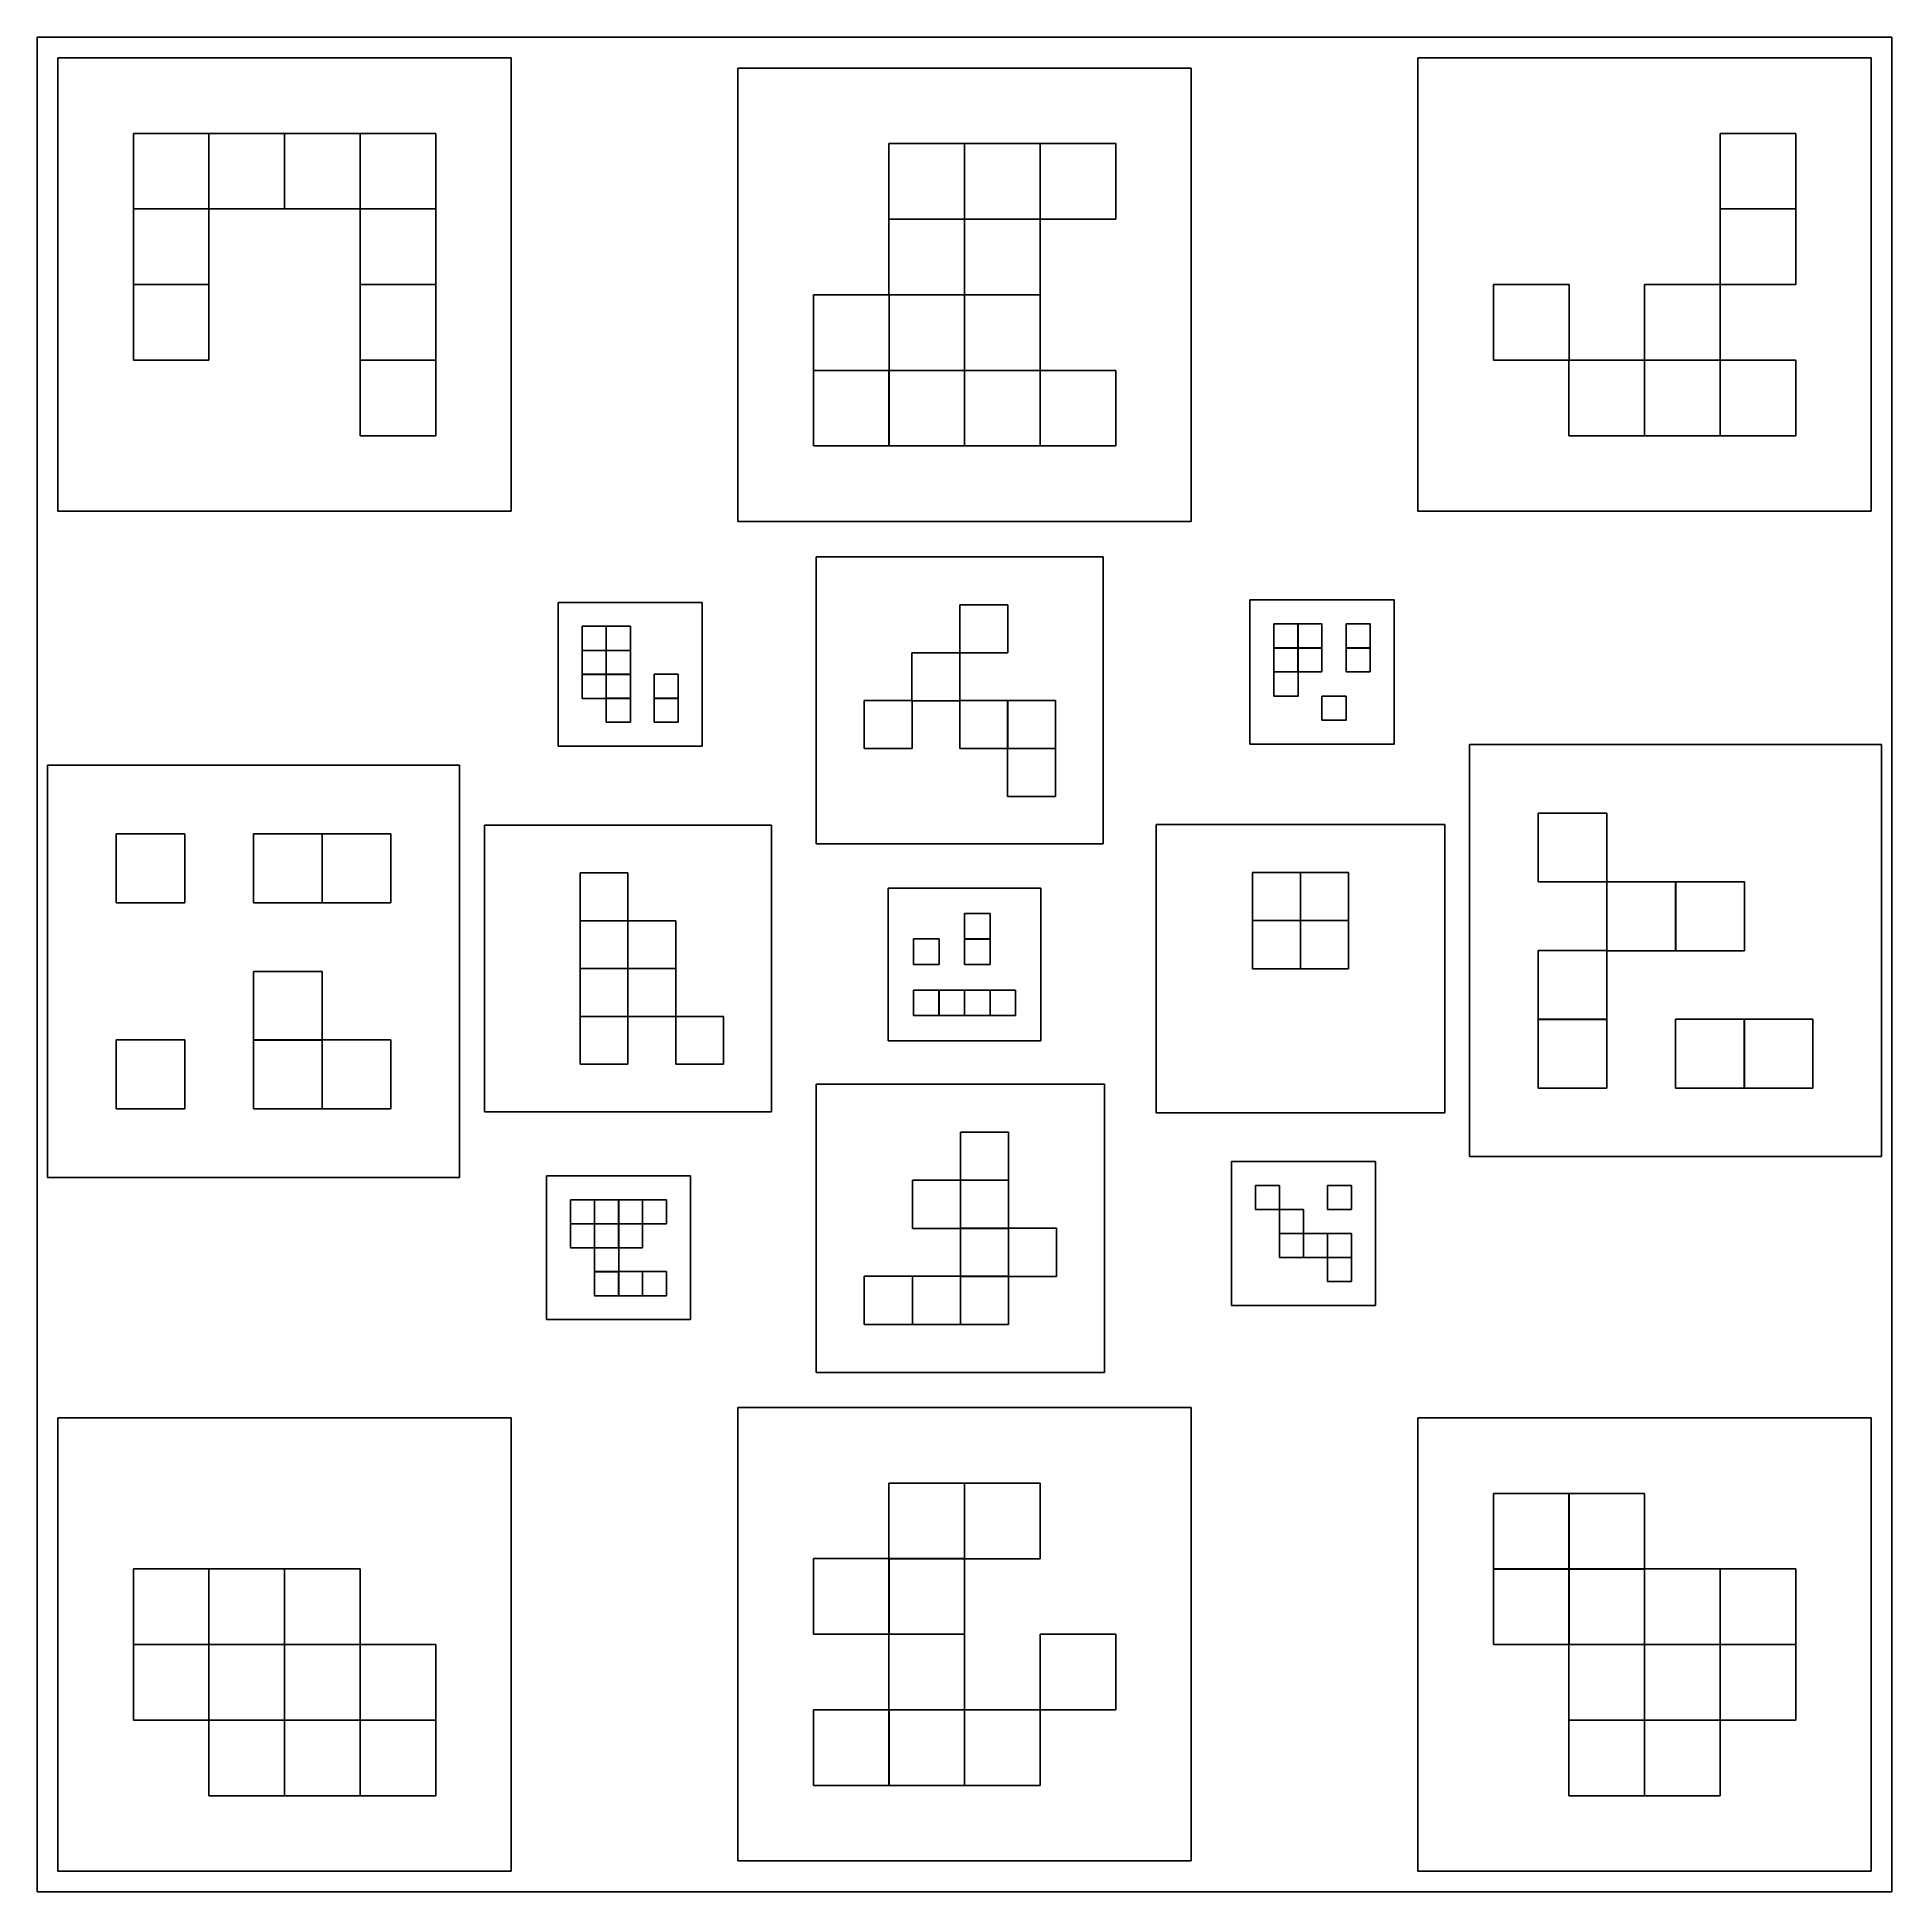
# Model space of a CAD drawing. Header units: metres. Extents: x 0 to 900, y 0 to 900.
import ezdxf

# ---------------------------------------------------------------- set-up
doc = ezdxf.new("R2010")
doc.units = ezdxf.units.M

msp = doc.modelspace()

# ---------------------------------------------------------------- linework, layer by layer
for p, q in [((0, 900), (900, 900)), ((0, 0), (0, 900)), ((900, 900), (900, 0)), ((10, 890), (230, 890)), ((10, 670), (10, 890)), ((230, 890), (230, 670)), ((340, 885), (560, 885)), ((340, 665), (340, 885)), ((560, 885), (560, 665)), ((670, 890), (890, 890)), ((670, 670), (670, 890)), ((890, 890), (890, 670)), ((46.7, 853.3), (83.4, 853.3)), ((46.7, 816.6), (46.7, 853.3)), ((83.3, 853.3), (120, 853.3)), ((83.3, 816.6), (83.3, 853.3)), ((83.4, 853.3), (83.4, 816.6)), ((120, 853.3), (120, 816.6)), ((120, 853.3), (156.7, 853.3)), ((120, 816.6), (120, 853.3)), ((156.7, 853.3), (156.7, 816.6)), ((156.7, 853.3), (193.4, 853.3)), ((156.7, 816.6), (156.7, 853.3)), ((193.4, 853.3), (193.4, 816.6)), ((413.3, 848.3), (450, 848.3)), ((413.3, 811.6), (413.3, 848.3)), ((450, 848.3), (450, 811.6)), ((450, 848.3), (486.7, 848.3)), ((450, 811.6), (450, 848.3)), ((486.7, 848.3), (486.7, 811.6)), ((486.7, 848.3), (523.4, 848.3)), ((486.7, 811.6), (486.7, 848.3)), ((523.4, 848.3), (523.4, 811.6)), ((816.7, 853.3), (853.4, 853.3)), ((816.7, 816.6), (816.7, 853.3)), ((853.4, 853.3), (853.4, 816.6)), ((46.7, 816.7), (83.4, 816.7)), ((46.7, 780), (46.7, 816.7)), ((83.4, 816.6), (46.7, 816.6)), ((120, 816.6), (83.3, 816.6)), ((83.4, 816.7), (83.4, 780)), ((156.7, 816.6), (120, 816.6)), ((156.7, 816.7), (193.4, 816.7)), ((156.7, 780), (156.7, 816.7)), ((193.4, 816.6), (156.7, 816.6)), ((193.4, 816.7), (193.4, 780)), ((413.3, 811.7), (450, 811.7)), ((413.3, 775), (413.3, 811.7)), ((450, 811.6), (413.3, 811.6)), ((450, 811.7), (450, 775)), ((450, 811.7), (486.7, 811.7)), ((450, 775), (450, 811.7)), ((486.7, 811.6), (450, 811.6)), ((486.7, 811.7), (486.7, 775)), ((523.4, 811.6), (486.7, 811.6)), ((816.7, 816.7), (853.4, 816.7)), ((816.7, 780), (816.7, 816.7)), ((853.4, 816.6), (816.7, 816.6)), ((853.4, 816.7), (853.4, 780)), ((83.4, 780), (46.7, 780)), ((46.7, 780), (83.4, 780)), ((46.7, 743.3), (46.7, 780)), ((83.4, 780), (83.4, 743.3)), ((193.4, 780), (156.7, 780)), ((156.7, 780), (193.4, 780)), ((156.7, 743.3), (156.7, 780)), ((193.4, 780), (193.4, 743.3)), ((376.7, 775), (413.4, 775)), ((376.7, 738.3), (376.7, 775)), ((450, 775), (413.3, 775)), ((413.4, 775), (413.4, 738.3)), ((486.7, 775), (450, 775)), ((450, 775), (486.7, 775)), ((450, 738.3), (450, 775)), ((486.7, 775), (486.7, 738.3)), ((706.7, 780), (743.4, 780)), ((706.7, 743.3), (706.7, 780)), ((743.4, 780), (743.4, 743.3)), ((780, 780), (816.7, 780)), ((780, 743.3), (780, 780)), ((853.4, 780), (816.7, 780)), ((816.7, 780), (816.7, 743.3)), ((83.4, 743.3), (46.7, 743.3)), ((193.4, 743.3), (156.7, 743.3)), ((156.7, 743.3), (193.4, 743.3)), ((156.7, 706.6), (156.7, 743.3)), ((193.4, 743.3), (193.4, 706.6)), ((413.4, 738.3), (376.7, 738.3)), ((376.7, 738.3), (413.4, 738.3)), ((376.7, 701.6), (376.7, 738.3)), ((413.3, 738.3), (450, 738.3)), ((413.3, 701.6), (413.3, 738.3)), ((413.4, 738.3), (413.4, 701.6)), ((486.7, 738.3), (450, 738.3)), ((450, 738.3), (450, 701.6)), ((450, 738.3), (486.7, 738.3)), ((450, 701.6), (450, 738.3)), ((486.7, 738.3), (486.7, 701.6)), ((486.7, 738.3), (523.4, 738.3)), ((486.7, 701.6), (486.7, 738.3)), ((523.4, 738.3), (523.4, 701.6)), ((743.4, 743.3), (706.7, 743.3)), ((743.3, 743.3), (780, 743.3)), ((743.3, 706.6), (743.3, 743.3)), ((816.7, 743.3), (780, 743.3)), ((780, 743.3), (780, 706.6)), ((780, 743.3), (816.7, 743.3)), ((780, 706.6), (780, 743.3)), ((816.7, 743.3), (816.7, 706.6)), ((816.7, 743.3), (853.4, 743.3)), ((816.7, 706.6), (816.7, 743.3)), ((853.4, 743.3), (853.4, 706.6)), ((193.4, 706.6), (156.7, 706.6)), ((780, 706.6), (743.3, 706.6)), ((816.7, 706.6), (780, 706.6)), ((853.4, 706.6), (816.7, 706.6)), ((413.4, 701.6), (376.7, 701.6)), ((450, 701.6), (413.3, 701.6)), ((486.7, 701.6), (450, 701.6)), ((523.4, 701.6), (486.7, 701.6)), ((230, 670), (10, 670)), ((890, 670), (670, 670)), ((560, 665), (340, 665)), ((378.011663, 647.786278), (517.311663, 647.786278)), ((378.011663, 508.486278), (378.011663, 647.786278)), ((517.311663, 647.786278), (517.311663, 508.486278)), ((252.865224, 625.730363), (322.665224, 625.730363)), ((252.865224, 555.930363), (252.865224, 625.730363)), ((322.665224, 625.730363), (322.665224, 555.930363)), ((447.711663, 624.486278), (471.011663, 624.486278)), ((447.711663, 601.186278), (447.711663, 624.486278)), ((471.011663, 624.486278), (471.011663, 601.186278)), ((588.46513, 626.968635), (658.46513, 626.968635)), ((588.46513, 556.968635), (588.46513, 626.968635)), ((658.46513, 626.968635), (658.46513, 556.968635)), ((264.465224, 614.130363), (276.165224, 614.130363)), ((264.465224, 602.430363), (264.465224, 614.130363)), ((276.165224, 614.130363), (276.165224, 602.430363)), ((276.165224, 614.130363), (287.865224, 614.130363)), ((276.165224, 602.430363), (276.165224, 614.130363)), ((287.865224, 614.130363), (287.865224, 602.430363)), ((600.16513, 615.268635), (611.86513, 615.268635)), ((600.16513, 603.568635), (600.16513, 615.268635)), ((611.76513, 615.268635), (623.46513, 615.268635)), ((611.76513, 603.568635), (611.76513, 615.268635)), ((611.86513, 615.268635), (611.86513, 603.568635)), ((623.46513, 615.268635), (623.46513, 603.568635)), ((635.16513, 615.268635), (646.86513, 615.268635)), ((635.16513, 603.568635), (635.16513, 615.268635)), ((646.86513, 615.268635), (646.86513, 603.568635)), ((600.16513, 603.668635), (611.86513, 603.668635)), ((600.16513, 591.968635), (600.16513, 603.668635)), ((611.86513, 603.568635), (600.16513, 603.568635)), ((611.76513, 603.668635), (623.46513, 603.668635)), ((611.76513, 591.968635), (611.76513, 603.668635)), ((623.46513, 603.568635), (611.76513, 603.568635)), ((611.86513, 603.668635), (611.86513, 591.968635)), ((623.46513, 603.668635), (623.46513, 591.968635)), ((635.16513, 603.668635), (646.86513, 603.668635)), ((635.16513, 591.968635), (635.16513, 603.668635)), ((646.86513, 603.568635), (635.16513, 603.568635)), ((646.86513, 603.668635), (646.86513, 591.968635)), ((276.165224, 602.430363), (264.465224, 602.430363)), ((264.465224, 602.430363), (276.165224, 602.430363)), ((264.465224, 590.730363), (264.465224, 602.430363)), ((287.865224, 602.430363), (276.165224, 602.430363)), ((276.165224, 602.430363), (276.165224, 590.730363)), ((276.165224, 602.430363), (287.865224, 602.430363)), ((276.165224, 590.730363), (276.165224, 602.430363)), ((287.865224, 602.430363), (287.865224, 590.730363)), ((424.511663, 601.286278), (447.811663, 601.286278)), ((424.511663, 577.986278), (424.511663, 601.286278)), ((471.011663, 601.186278), (447.711663, 601.186278)), ((447.811663, 601.286278), (447.811663, 577.986278)), ((264.465224, 590.830363), (276.165224, 590.830363)), ((264.465224, 579.130363), (264.465224, 590.830363)), ((276.165224, 590.730363), (264.465224, 590.730363)), ((276.165224, 590.830363), (276.165224, 579.130363)), ((276.165224, 590.830363), (287.865224, 590.830363)), ((276.165224, 579.130363), (276.165224, 590.830363)), ((287.865224, 590.730363), (276.165224, 590.730363)), ((287.865224, 590.830363), (287.865224, 579.130363)), ((299.365224, 590.830363), (311.065224, 590.830363)), ((299.365224, 579.130363), (299.365224, 590.830363)), ((311.065224, 590.830363), (311.065224, 579.130363)), ((611.86513, 591.968635), (600.16513, 591.968635)), ((600.16513, 591.968635), (611.86513, 591.968635)), ((600.16513, 580.268635), (600.16513, 591.968635)), ((623.46513, 591.968635), (611.76513, 591.968635)), ((611.86513, 591.968635), (611.86513, 580.268635)), ((646.86513, 591.968635), (635.16513, 591.968635)), ((276.165224, 579.130363), (264.465224, 579.130363)), ((276.165224, 579.230363), (287.865224, 579.230363)), ((276.165224, 567.530363), (276.165224, 579.230363)), ((287.865224, 579.130363), (276.165224, 579.130363)), ((287.865224, 579.230363), (287.865224, 567.530363)), ((299.365224, 579.230363), (311.065224, 579.230363)), ((299.365224, 567.530363), (299.365224, 579.230363)), ((311.065224, 579.130363), (299.365224, 579.130363)), ((311.065224, 579.230363), (311.065224, 567.530363)), ((401.311663, 578.086278), (424.611663, 578.086278)), ((401.311663, 554.786278), (401.311663, 578.086278)), ((447.811663, 577.986278), (424.511663, 577.986278)), ((424.611663, 578.086278), (424.611663, 554.786278)), ((447.711663, 578.086278), (471.011663, 578.086278)), ((447.711663, 554.786278), (447.711663, 578.086278)), ((470.911663, 578.086278), (494.211663, 578.086278)), ((470.911663, 554.786278), (470.911663, 578.086278)), ((471.011663, 578.086278), (471.011663, 554.786278)), ((494.211663, 578.086278), (494.211663, 554.786278)), ((611.86513, 580.268635), (600.16513, 580.268635)), ((623.46513, 580.268635), (635.16513, 580.268635)), ((623.46513, 568.568635), (623.46513, 580.268635)), ((635.16513, 580.268635), (635.16513, 568.568635)), ((287.865224, 567.530363), (276.165224, 567.530363)), ((311.065224, 567.530363), (299.365224, 567.530363)), ((635.16513, 568.568635), (623.46513, 568.568635)), ((322.665224, 555.930363), (252.865224, 555.930363)), ((424.611663, 554.786278), (401.311663, 554.786278)), ((471.011663, 554.786278), (447.711663, 554.786278)), ((470.911663, 554.886278), (494.211663, 554.886278)), ((470.911663, 531.586278), (470.911663, 554.886278)), ((494.211663, 554.786278), (470.911663, 554.786278)), ((494.211663, 554.886278), (494.211663, 531.586278)), ((658.46513, 556.968635), (588.46513, 556.968635)), ((695, 556.771034), (895, 556.771034)), ((695, 356.771034), (695, 556.771034)), ((895, 556.771034), (895, 356.771034)), ((5, 546.67903), (205, 546.67903)), ((5, 346.67903), (5, 546.67903)), ((205, 546.67903), (205, 346.67903)), ((494.211663, 531.586278), (470.911663, 531.586278)), ((728.3, 523.471034), (761.7, 523.471034)), ((728.3, 490.071034), (728.3, 523.471034)), ((761.7, 523.471034), (761.7, 490.071034)), ((38.3, 513.37903), (71.7, 513.37903)), ((38.3, 479.97903), (38.3, 513.37903)), ((71.7, 513.37903), (71.7, 479.97903)), ((105, 513.37903), (138.4, 513.37903)), ((105, 479.97903), (105, 513.37903)), ((138.3, 513.37903), (171.7, 513.37903)), ((138.3, 479.97903), (138.3, 513.37903)), ((138.4, 513.37903), (138.4, 479.97903)), ((171.7, 513.37903), (171.7, 479.97903)), ((217.085616, 517.640267), (356.285616, 517.640267)), ((217.085616, 378.440267), (217.085616, 517.640267)), ((356.285616, 517.640267), (356.285616, 378.440267)), ((543, 518), (683, 518)), ((543, 378), (543, 518)), ((683, 518), (683, 378)), ((517.311663, 508.486278), (378.011663, 508.486278)), ((263.485616, 494.440267), (286.685616, 494.440267)), ((263.485616, 471.240267), (263.485616, 494.440267)), ((286.685616, 494.440267), (286.685616, 471.240267)), ((412.9, 487.1), (487, 487.1)), ((412.9, 413), (412.9, 487.1)), ((487, 487.1), (487, 413)), ((589.7, 494.7), (613.1, 494.7)), ((589.7, 471.3), (589.7, 494.7)), ((613, 494.7), (636.4, 494.7)), ((613, 471.3), (613, 494.7)), ((613.1, 494.7), (613.1, 471.3)), ((636.4, 494.7), (636.4, 471.3)), ((761.7, 490.071034), (728.3, 490.071034)), ((761.7, 490.071034), (795.1, 490.071034)), ((761.7, 456.671034), (761.7, 490.071034)), ((795, 490.071034), (828.4, 490.071034)), ((795, 456.671034), (795, 490.071034)), ((795.1, 490.071034), (795.1, 456.671034)), ((828.4, 490.071034), (828.4, 456.671034)), ((71.7, 479.97903), (38.3, 479.97903)), ((138.4, 479.97903), (105, 479.97903)), ((171.7, 479.97903), (138.3, 479.97903)), ((286.685616, 471.240267), (263.485616, 471.240267)), ((263.485616, 471.240267), (286.685616, 471.240267)), ((263.485616, 448.040267), (263.485616, 471.240267)), ((286.685616, 471.240267), (286.685616, 448.040267)), ((286.685616, 471.240267), (309.885616, 471.240267)), ((286.685616, 448.040267), (286.685616, 471.240267)), ((309.885616, 471.240267), (309.885616, 448.040267)), ((450, 474.7), (462.4, 474.7)), ((450, 462.3), (450, 474.7)), ((462.4, 474.7), (462.4, 462.3)), ((613.1, 471.3), (589.7, 471.3)), ((589.7, 471.3), (613.1, 471.3)), ((589.7, 447.9), (589.7, 471.3)), ((636.4, 471.3), (613, 471.3)), ((613, 471.3), (636.4, 471.3)), ((613, 447.9), (613, 471.3)), ((613.1, 471.3), (613.1, 447.9)), ((636.4, 471.3), (636.4, 447.9)), ((425.3, 462.4), (437.7, 462.4)), ((425.3, 450), (425.3, 462.4)), ((437.7, 462.4), (437.7, 450)), ((450, 462.4), (462.4, 462.4)), ((450, 450), (450, 462.4)), ((462.4, 462.3), (450, 462.3)), ((462.4, 462.4), (462.4, 450)), ((437.7, 450), (425.3, 450)), ((462.4, 450), (450, 450)), ((728.3, 456.771034), (761.7, 456.771034)), ((728.3, 423.371034), (728.3, 456.771034)), ((761.7, 456.771034), (761.7, 423.371034)), ((795.1, 456.671034), (761.7, 456.671034)), ((828.4, 456.671034), (795, 456.671034)), ((105, 446.67903), (138.4, 446.67903)), ((105, 413.27903), (105, 446.67903)), ((138.4, 446.67903), (138.4, 413.27903)), ((286.685616, 448.040267), (263.485616, 448.040267)), ((263.485616, 448.040267), (286.685616, 448.040267)), ((263.485616, 424.840267), (263.485616, 448.040267)), ((309.885616, 448.040267), (286.685616, 448.040267)), ((286.685616, 448.040267), (286.685616, 424.840267)), ((286.685616, 448.040267), (309.885616, 448.040267)), ((286.685616, 424.840267), (286.685616, 448.040267)), ((309.885616, 448.040267), (309.885616, 424.840267)), ((613.1, 447.9), (589.7, 447.9)), ((636.4, 447.9), (613, 447.9)), ((425.3, 437.6), (437.7, 437.6)), ((425.3, 425.2), (425.3, 437.6)), ((437.6, 437.6), (450, 437.6)), ((437.6, 425.2), (437.6, 437.6)), ((437.7, 437.6), (437.7, 425.2)), ((450, 437.6), (450, 425.2)), ((450, 437.6), (462.4, 437.6)), ((450, 425.2), (450, 437.6)), ((462.4, 437.6), (462.4, 425.2)), ((462.4, 437.6), (474.8, 437.6)), ((462.4, 425.2), (462.4, 437.6)), ((474.8, 437.6), (474.8, 425.2)), ((286.685616, 424.840267), (263.485616, 424.840267)), ((263.485616, 424.840267), (286.685616, 424.840267)), ((263.485616, 401.640267), (263.485616, 424.840267)), ((309.885616, 424.840267), (286.685616, 424.840267)), ((286.685616, 424.840267), (286.685616, 401.640267)), ((309.885616, 424.840267), (333.085616, 424.840267)), ((309.885616, 401.640267), (309.885616, 424.840267)), ((333.085616, 424.840267), (333.085616, 401.640267)), ((437.7, 425.2), (425.3, 425.2)), ((450, 425.2), (437.6, 425.2)), ((462.4, 425.2), (450, 425.2)), ((474.8, 425.2), (462.4, 425.2)), ((728.3, 423.471034), (761.7, 423.471034)), ((728.3, 390.071034), (728.3, 423.471034)), ((761.7, 423.371034), (728.3, 423.371034)), ((761.7, 423.471034), (761.7, 390.071034)), ((795, 423.471034), (828.4, 423.471034)), ((795, 390.071034), (795, 423.471034)), ((828.3, 423.471034), (861.7, 423.471034)), ((828.3, 390.071034), (828.3, 423.471034)), ((828.4, 423.471034), (828.4, 390.071034)), ((861.7, 423.471034), (861.7, 390.071034)), ((38.3, 413.37903), (71.7, 413.37903)), ((38.3, 379.97903), (38.3, 413.37903)), ((71.7, 413.37903), (71.7, 379.97903)), ((105, 413.37903), (138.4, 413.37903)), ((105, 379.97903), (105, 413.37903)), ((138.4, 413.27903), (105, 413.27903)), ((138.3, 413.37903), (171.7, 413.37903)), ((138.3, 379.97903), (138.3, 413.37903)), ((138.4, 413.37903), (138.4, 379.97903)), ((171.7, 413.37903), (171.7, 379.97903)), ((487, 413), (412.9, 413)), ((286.685616, 401.640267), (263.485616, 401.640267)), ((333.085616, 401.640267), (309.885616, 401.640267)), ((378, 392), (518, 392)), ((378, 252), (378, 392)), ((518, 392), (518, 252)), ((761.7, 390.071034), (728.3, 390.071034)), ((828.4, 390.071034), (795, 390.071034)), ((861.7, 390.071034), (828.3, 390.071034)), ((71.7, 379.97903), (38.3, 379.97903)), ((138.4, 379.97903), (105, 379.97903)), ((171.7, 379.97903), (138.3, 379.97903)), ((356.285616, 378.440267), (217.085616, 378.440267)), ((683, 378), (543, 378)), ((448, 368.7), (471.4, 368.7)), ((448, 345.3), (448, 368.7)), ((471.4, 368.7), (471.4, 345.3)), ((579.564428, 354.396359), (649.364428, 354.396359)), ((579.564428, 284.596359), (579.564428, 354.396359)), ((649.364428, 354.396359), (649.364428, 284.596359)), ((895, 356.771034), (695, 356.771034)), ((205, 346.67903), (5, 346.67903)), ((247.232479, 347.472731), (317.032479, 347.472731)), ((247.232479, 277.672731), (247.232479, 347.472731)), ((317.032479, 347.472731), (317.032479, 277.672731)), ((424.7, 345.3), (448.1, 345.3)), ((424.7, 321.9), (424.7, 345.3)), ((471.4, 345.3), (448, 345.3)), ((448, 345.3), (471.4, 345.3)), ((448, 321.9), (448, 345.3)), ((448.1, 345.3), (448.1, 321.9)), ((471.4, 345.3), (471.4, 321.9)), ((591.164428, 342.796359), (602.864428, 342.796359)), ((591.164428, 331.096359), (591.164428, 342.796359)), ((602.864428, 342.796359), (602.864428, 331.096359)), ((626.064428, 342.796359), (637.764428, 342.796359)), ((626.064428, 331.096359), (626.064428, 342.796359)), ((637.764428, 342.796359), (637.764428, 331.096359)), ((258.832479, 335.872731), (270.532479, 335.872731)), ((258.832479, 324.172731), (258.832479, 335.872731)), ((270.532479, 335.872731), (270.532479, 324.172731)), ((270.532479, 335.872731), (282.232479, 335.872731)), ((270.532479, 324.172731), (270.532479, 335.872731)), ((282.132479, 335.872731), (293.832479, 335.872731)), ((282.132479, 324.172731), (282.132479, 335.872731)), ((282.232479, 335.872731), (282.232479, 324.172731)), ((293.732479, 335.872731), (305.432479, 335.872731)), ((293.732479, 324.172731), (293.732479, 335.872731)), ((293.832479, 335.872731), (293.832479, 324.172731)), ((305.432479, 335.872731), (305.432479, 324.172731)), ((270.532479, 324.172731), (258.832479, 324.172731)), ((258.832479, 324.172731), (270.532479, 324.172731)), ((258.832479, 312.472731), (258.832479, 324.172731)), ((282.232479, 324.172731), (270.532479, 324.172731)), ((270.532479, 324.172731), (270.532479, 312.472731)), ((270.532479, 324.172731), (282.232479, 324.172731)), ((270.532479, 312.472731), (270.532479, 324.172731)), ((293.832479, 324.172731), (282.132479, 324.172731)), ((282.132479, 324.172731), (293.832479, 324.172731)), ((282.132479, 312.472731), (282.132479, 324.172731)), ((282.232479, 324.172731), (282.232479, 312.472731)), ((305.432479, 324.172731), (293.732479, 324.172731)), ((293.832479, 324.172731), (293.832479, 312.472731)), ((602.864428, 331.096359), (591.164428, 331.096359)), ((602.864428, 331.096359), (614.564428, 331.096359)), ((602.864428, 319.396359), (602.864428, 331.096359)), ((614.564428, 331.096359), (614.564428, 319.396359)), ((637.764428, 331.096359), (626.064428, 331.096359)), ((448.1, 321.9), (424.7, 321.9)), ((448, 322), (471.4, 322)), ((448, 298.6), (448, 322)), ((471.4, 321.9), (448, 321.9)), ((471.3, 322), (494.7, 322)), ((471.3, 298.6), (471.3, 322)), ((471.4, 322), (471.4, 298.6)), ((494.7, 322), (494.7, 298.6)), ((602.864428, 319.496359), (614.564428, 319.496359)), ((602.864428, 307.796359), (602.864428, 319.496359)), ((614.564428, 319.396359), (602.864428, 319.396359)), ((614.464428, 319.496359), (626.164428, 319.496359)), ((614.464428, 307.796359), (614.464428, 319.496359)), ((614.564428, 319.496359), (614.564428, 307.796359)), ((626.064428, 319.496359), (637.764428, 319.496359)), ((626.064428, 307.796359), (626.064428, 319.496359)), ((626.164428, 319.496359), (626.164428, 307.796359)), ((637.764428, 319.496359), (637.764428, 307.796359)), ((270.532479, 312.472731), (258.832479, 312.472731)), ((270.532479, 312.572731), (282.232479, 312.572731)), ((270.532479, 300.872731), (270.532479, 312.572731)), ((282.232479, 312.472731), (270.532479, 312.472731)), ((293.832479, 312.472731), (282.132479, 312.472731)), ((282.232479, 312.572731), (282.232479, 300.872731)), ((614.564428, 307.796359), (602.864428, 307.796359)), ((626.164428, 307.796359), (614.464428, 307.796359)), ((626.064428, 307.896359), (637.764428, 307.896359)), ((626.064428, 296.196359), (626.064428, 307.896359)), ((637.764428, 307.796359), (626.064428, 307.796359)), ((637.764428, 307.896359), (637.764428, 296.196359)), ((270.532479, 300.972731), (282.232479, 300.972731)), ((270.532479, 289.272731), (270.532479, 300.972731)), ((282.232479, 300.872731), (270.532479, 300.872731)), ((282.132479, 300.972731), (293.832479, 300.972731)), ((282.132479, 289.272731), (282.132479, 300.972731)), ((282.232479, 300.972731), (282.232479, 289.272731)), ((293.732479, 300.972731), (305.432479, 300.972731)), ((293.732479, 289.272731), (293.732479, 300.972731)), ((293.832479, 300.972731), (293.832479, 289.272731)), ((305.432479, 300.972731), (305.432479, 289.272731)), ((401.3, 298.7), (424.7, 298.7)), ((401.3, 275.3), (401.3, 298.7)), ((424.7, 298.7), (424.7, 275.3)), ((424.7, 298.7), (448.1, 298.7)), ((424.7, 275.3), (424.7, 298.7)), ((448, 298.7), (471.4, 298.7)), ((448, 275.3), (448, 298.7)), ((471.4, 298.6), (448, 298.6)), ((448.1, 298.7), (448.1, 275.3)), ((494.7, 298.6), (471.3, 298.6)), ((471.4, 298.7), (471.4, 275.3)), ((282.232479, 289.272731), (270.532479, 289.272731)), ((293.832479, 289.272731), (282.132479, 289.272731)), ((305.432479, 289.272731), (293.732479, 289.272731)), ((637.764428, 296.196359), (626.064428, 296.196359)), ((649.364428, 284.596359), (579.564428, 284.596359)), ((317.032479, 277.672731), (247.232479, 277.672731)), ((424.7, 275.3), (401.3, 275.3)), ((448.1, 275.3), (424.7, 275.3)), ((471.4, 275.3), (448, 275.3)), ((518, 252), (378, 252)), ((340, 235), (560, 235)), ((340, 15), (340, 235)), ((560, 235), (560, 15)), ((10, 230), (230, 230)), ((10, 10), (10, 230)), ((230, 230), (230, 10)), ((670, 230), (890, 230)), ((670, 10), (670, 230)), ((890, 230), (890, 10)), ((413.3, 198.3), (450, 198.3)), ((413.3, 161.6), (413.3, 198.3)), ((450, 198.3), (450, 161.6)), ((450, 198.3), (486.7, 198.3)), ((450, 161.6), (450, 198.3)), ((486.7, 198.3), (486.7, 161.6)), ((706.7, 193.3), (743.4, 193.3)), ((706.7, 156.6), (706.7, 193.3)), ((743.3, 193.3), (780, 193.3)), ((743.3, 156.6), (743.3, 193.3)), ((743.4, 193.3), (743.4, 156.6)), ((780, 193.3), (780, 156.6)), ((46.7, 156.7), (83.4, 156.7)), ((46.7, 120), (46.7, 156.7)), ((83.3, 156.7), (120, 156.7)), ((83.3, 120), (83.3, 156.7)), ((83.4, 156.7), (83.4, 120)), ((120, 156.7), (120, 120)), ((120, 156.7), (156.7, 156.7)), ((120, 120), (120, 156.7)), ((156.7, 156.7), (156.7, 120)), ((376.7, 161.7), (413.4, 161.7)), ((376.7, 125), (376.7, 161.7)), ((413.3, 161.7), (450, 161.7)), ((413.3, 125), (413.3, 161.7)), ((450, 161.6), (413.3, 161.6)), ((413.4, 161.7), (413.4, 125)), ((450, 161.7), (450, 125)), ((486.7, 161.6), (450, 161.6)), ((706.7, 156.7), (743.4, 156.7)), ((706.7, 120), (706.7, 156.7)), ((743.4, 156.6), (706.7, 156.6)), ((743.3, 156.7), (780, 156.7)), ((743.3, 120), (743.3, 156.7)), ((780, 156.6), (743.3, 156.6)), ((743.4, 156.7), (743.4, 120)), ((780, 156.7), (780, 120)), ((780, 156.7), (816.7, 156.7)), ((780, 120), (780, 156.7)), ((816.7, 156.7), (816.7, 120)), ((816.7, 156.7), (853.4, 156.7)), ((816.7, 120), (816.7, 156.7)), ((853.4, 156.7), (853.4, 120)), ((83.4, 120), (46.7, 120)), ((46.7, 120), (83.4, 120)), ((46.7, 83.3), (46.7, 120)), ((120, 120), (83.3, 120)), ((83.4, 120), (83.4, 83.3)), ((156.7, 120), (120, 120)), ((120, 120), (156.7, 120)), ((120, 83.3), (120, 120)), ((156.7, 120), (156.7, 83.3)), ((156.7, 120), (193.4, 120)), ((156.7, 83.3), (156.7, 120)), ((193.4, 120), (193.4, 83.3)), ((413.4, 125), (376.7, 125)), ((450, 125), (413.3, 125)), ((413.3, 125), (450, 125)), ((413.3, 88.3), (413.3, 125)), ((450, 125), (450, 88.3)), ((486.7, 125), (523.4, 125)), ((486.7, 88.3), (486.7, 125)), ((523.4, 125), (523.4, 88.3)), ((743.4, 120), (706.7, 120)), ((780, 120), (743.3, 120)), ((743.3, 120), (780, 120)), ((743.3, 83.3), (743.3, 120)), ((816.7, 120), (780, 120)), ((780, 120), (780, 83.3)), ((853.4, 120), (816.7, 120)), ((816.7, 120), (853.4, 120)), ((816.7, 83.3), (816.7, 120)), ((853.4, 120), (853.4, 83.3)), ((83.4, 83.3), (46.7, 83.3)), ((83.3, 83.3), (120, 83.3)), ((83.3, 46.6), (83.3, 83.3)), ((156.7, 83.3), (120, 83.3)), ((120, 83.3), (120, 46.6)), ((120, 83.3), (156.7, 83.3)), ((120, 46.6), (120, 83.3)), ((193.4, 83.3), (156.7, 83.3)), ((156.7, 83.3), (156.7, 46.6)), ((156.7, 83.3), (193.4, 83.3)), ((156.7, 46.6), (156.7, 83.3)), ((193.4, 83.3), (193.4, 46.6)), ((376.7, 88.3), (413.4, 88.3)), ((376.7, 51.6), (376.7, 88.3)), ((450, 88.3), (413.3, 88.3)), ((413.3, 88.3), (450, 88.3)), ((413.3, 51.6), (413.3, 88.3)), ((413.4, 88.3), (413.4, 51.6)), ((450, 88.3), (450, 51.6)), ((450, 88.3), (486.7, 88.3)), ((450, 51.6), (450, 88.3)), ((523.4, 88.3), (486.7, 88.3)), ((486.7, 88.3), (486.7, 51.6)), ((780, 83.3), (743.3, 83.3)), ((743.3, 83.3), (780, 83.3)), ((743.3, 46.6), (743.3, 83.3)), ((780, 83.3), (780, 46.6)), ((780, 83.3), (816.7, 83.3)), ((780, 46.6), (780, 83.3)), ((853.4, 83.3), (816.7, 83.3)), ((816.7, 83.3), (816.7, 46.6)), ((120, 46.6), (83.3, 46.6)), ((156.7, 46.6), (120, 46.6)), ((193.4, 46.6), (156.7, 46.6)), ((413.4, 51.6), (376.7, 51.6)), ((450, 51.6), (413.3, 51.6)), ((486.7, 51.6), (450, 51.6)), ((780, 46.6), (743.3, 46.6)), ((816.7, 46.6), (780, 46.6)), ((230, 10), (10, 10)), ((560, 15), (340, 15)), ((890, 10), (670, 10)), ((900, 0), (0, 0))]:
    msp.add_line(p, q)

doc.saveas('drawing.dxf')
